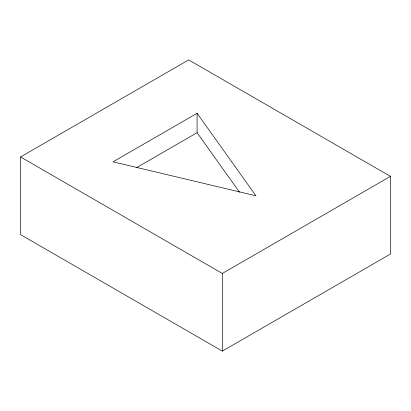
<?xml version="1.0" encoding="UTF-8"?>
<svg xmlns="http://www.w3.org/2000/svg" width="411" height="411" viewBox="0 0 411 411"><rect width="100%" height="100%" fill="white"/><g stroke="black" fill="none" stroke-linecap="round" stroke-linejoin="round"><path stroke-width="0.62" d="M20.55 156.961L188.685 59.893L390.45 176.376L390.45 254.039L222.315 351.107L20.55 234.624L20.55 156.961L222.315 273.449L390.45 176.376M197.095 113.282L113.025 161.816L255.94 195.79L197.095 113.282L197.095 132.696L239.551 192.23M136.806 167.503L197.095 132.696M222.315 273.449L222.315 351.107"/></g></svg>
